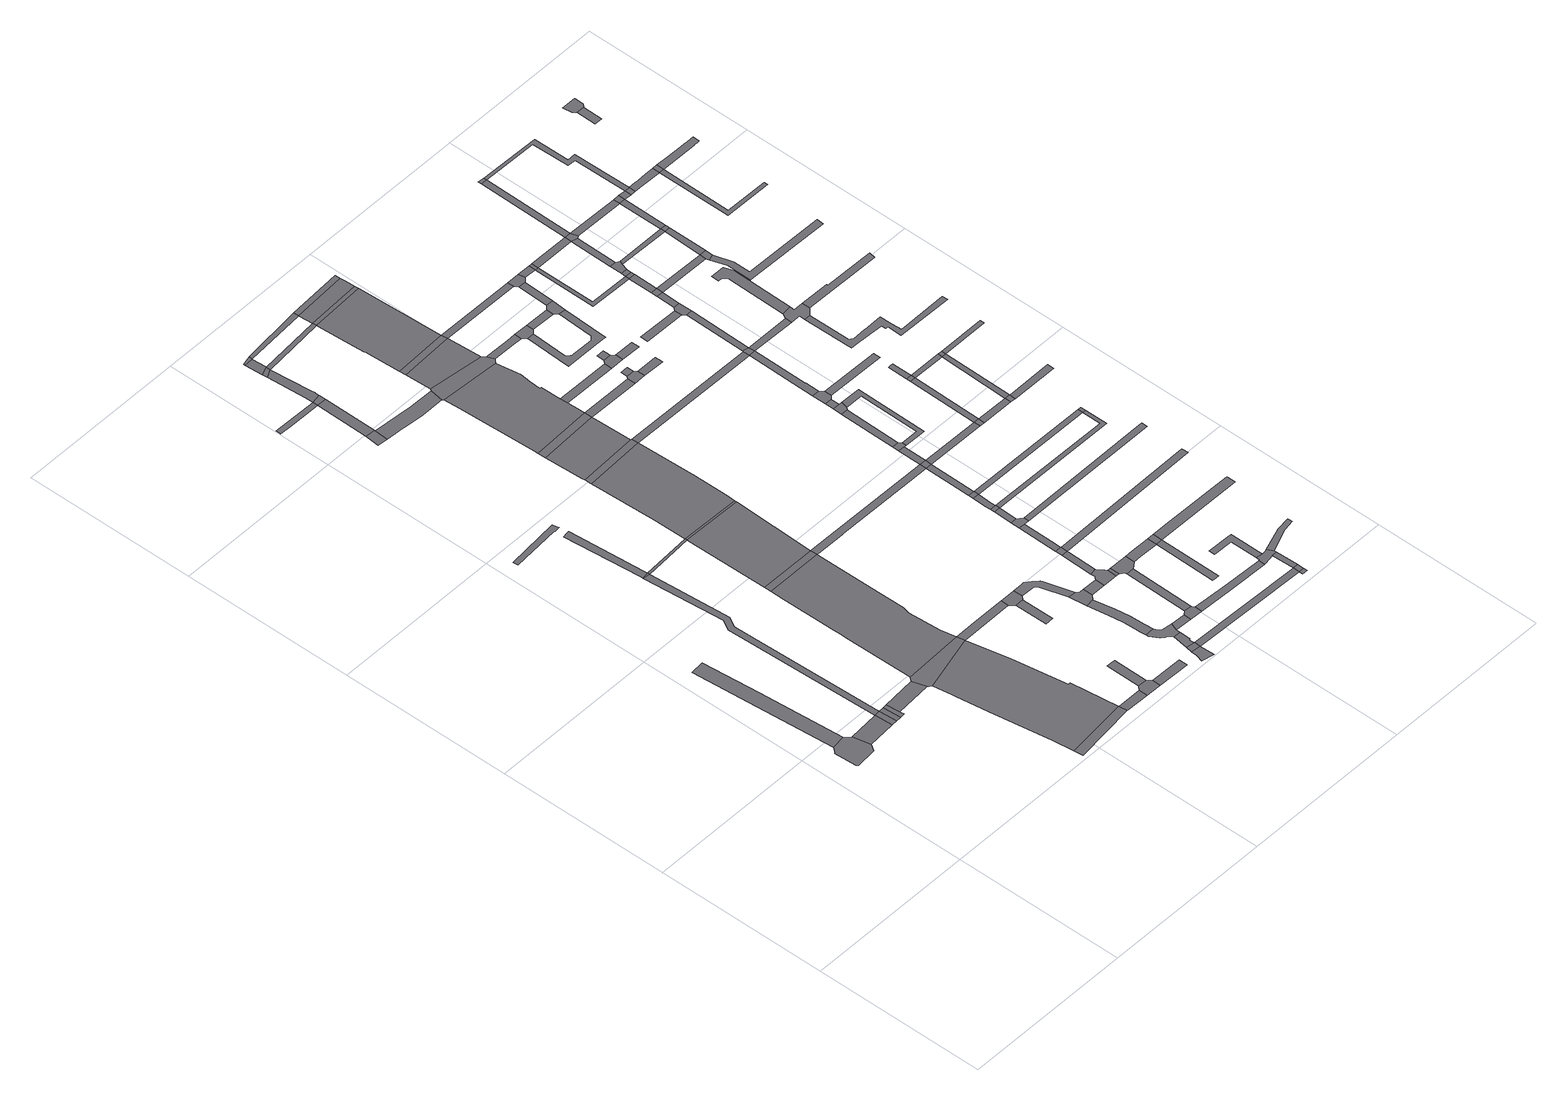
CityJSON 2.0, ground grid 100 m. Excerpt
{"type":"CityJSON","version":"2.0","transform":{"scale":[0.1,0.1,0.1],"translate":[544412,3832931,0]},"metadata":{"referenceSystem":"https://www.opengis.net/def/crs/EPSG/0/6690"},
"CityObjects":{
"road1":{"type":"Road","geometry":[{"type":"MultiSurface","lod":"1","boundaries":[[[0,1,2,3,4,5,6,7,8,9,10]]]}]},
"road2":{"type":"Road","attributes":{"RoadStructureAttribute.sectionType":"1"},"geometry":[{"type":"MultiSurface","lod":"1","boundaries":[[[11,12,13,14,2,1]]]}]},
"road3":{"type":"Road","attributes":{"RoadStructureAttribute.sectionType":"1"},"geometry":[{"type":"MultiSurface","lod":"1","boundaries":[[[15,10,9,16]]]}]},
"road4":{"type":"Road","geometry":[{"type":"MultiSurface","lod":"1","boundaries":[[[17,15,16,18]]]}]},
"road5":{"type":"Road","attributes":{"RoadStructureAttribute.sectionType":"1"},"geometry":[{"type":"MultiSurface","lod":"1","boundaries":[[[19,17,18,20]]]}]},
"road6":{"type":"Road","geometry":[{"type":"MultiSurface","lod":"1","boundaries":[[[21,19,20,22,23]]]}]},
"road7":{"type":"Road","attributes":{"RoadStructureAttribute.sectionType":"1"},"geometry":[{"type":"MultiSurface","lod":"1","boundaries":[[[24,21,23,25]]]}]},
"road8":{"type":"Road","attributes":{"RoadStructureAttribute.sectionType":"1"},"geometry":[{"type":"MultiSurface","lod":"1","boundaries":[[[26,27,28,15,17,29,30,31,32,33]]]}]},
"road9":{"type":"Road","geometry":[{"type":"MultiSurface","lod":"1","boundaries":[[[34,35,36,37]]]}]},
"road10":{"type":"Road","attributes":{"RoadStructureAttribute.sectionType":"1"},"geometry":[{"type":"MultiSurface","lod":"1","boundaries":[[[38,39,40,41,42,43,44,45]]]}]},
"road11":{"type":"Road","geometry":[{"type":"MultiSurface","lod":"1","boundaries":[[[46,26,33]]]}]},
"road12":{"type":"Road","geometry":[{"type":"MultiSurface","lod":"1","boundaries":[[[47,48,49,50,51,52,53,54,55,56,35,34]]]}]},
"road13":{"type":"Road","attributes":{"RoadStructureAttribute.sectionType":"1"},"geometry":[{"type":"MultiSurface","lod":"1","boundaries":[[[57,58,59,60,61,62,26,46]]]}]},
"road14":{"type":"Road","geometry":[{"type":"MultiSurface","lod":"1","boundaries":[[[63,64,65,24,25,66,67,51,50]]]}]},
"road15":{"type":"Road","attributes":{"RoadStructureAttribute.sectionType":"1"},"geometry":[{"type":"MultiSurface","lod":"1","boundaries":[[[68,46,33,69]]]}]},
"road16":{"type":"Road","geometry":[{"type":"MultiSurface","lod":"1","boundaries":[[[70,71,72,73,74,75,64,63,76,77,78,79,80,81]]]}]},
"road17":{"type":"Road","attributes":{"RoadStructureAttribute.sectionType":"1"},"geometry":[{"type":"MultiSurface","lod":"1","boundaries":[[[82,34,37,83,84,85]]]}]},
"road18":{"type":"Road","attributes":{"RoadStructureAttribute.sectionType":"1"},"geometry":[{"type":"MultiSurface","lod":"1","boundaries":[[[86,87,88,89,90,91]]]}]},
"road19":{"type":"Road","geometry":[{"type":"MultiSurface","lod":"1","boundaries":[[[92,93,94,95,96]]]}]},
"road20":{"type":"Road","geometry":[{"type":"MultiSurface","lod":"1","boundaries":[[[97,70,81,98]]]}]},
"road21":{"type":"Road","geometry":[{"type":"MultiSurface","lod":"1","boundaries":[[[99,85,84,100,101,102]]]}]},
"road22":{"type":"Road","attributes":{"RoadStructureAttribute.sectionType":"1"},"geometry":[{"type":"MultiSurface","lod":"1","boundaries":[[[103,104,105,99,102]]]}]},
"road23":{"type":"Road","attributes":{"RoadStructureAttribute.sectionType":"1"},"geometry":[{"type":"MultiSurface","lod":"1","boundaries":[[[90,106,92,96,107]]]}]},
"road24":{"type":"Road","attributes":{"RoadStructureAttribute.sectionType":"1"},"geometry":[{"type":"MultiSurface","lod":"1","boundaries":[[[108,63,50,109,110]]]}]},
"road25":{"type":"Road","geometry":[{"type":"MultiSurface","lod":"1","boundaries":[[[69,111,97,98,112]]]}]},
"road26":{"type":"Road","geometry":[{"type":"MultiSurface","lod":"1","boundaries":[[[113,91,90,107]]]}]},
"road27":{"type":"Road","geometry":[{"type":"MultiSurface","lod":"1","boundaries":[[[114,115,101,100]]]}]},
"road28":{"type":"Road","attributes":{"RoadStructureAttribute.sectionType":"1"},"geometry":[{"type":"MultiSurface","lod":"1","boundaries":[[[116,117,118,119,120,121,91,113]]]}]},
"road29":{"type":"Road","geometry":[{"type":"MultiSurface","lod":"1","boundaries":[[[68,69,112,122]]]}]},
"road30":{"type":"Road","geometry":[{"type":"MultiSurface","lod":"1","boundaries":[[[123,124,120,119]]]}]},
"road31":{"type":"Road","attributes":{"RoadStructureAttribute.sectionType":"1"},"geometry":[{"type":"MultiSurface","lod":"1","boundaries":[[[125,126,127,128,124,123]]]}]},
"road32":{"type":"Road","attributes":{"RoadStructureAttribute.sectionType":"1"},"geometry":[{"type":"MultiSurface","lod":"1","boundaries":[[[129,95,94,130,131,132,133,134,135]]]}]},
"road33":{"type":"Road","geometry":[{"type":"MultiSurface","lod":"1","boundaries":[[[136,137,127,126,138]]]}]},
"road34":{"type":"Road","geometry":[{"type":"MultiSurface","lod":"1","boundaries":[[[139,140,141,142,143,144,68,122]]]}]},
"road35":{"type":"Road","geometry":[{"type":"MultiSurface","lod":"1","boundaries":[[[145,146,147,148,149]]]}]},
"road36":{"type":"Road","geometry":[{"type":"MultiSurface","lod":"1","boundaries":[[[110,109,145,149,150,151]]]}]},
"road37":{"type":"Road","geometry":[{"type":"MultiSurface","lod":"1","boundaries":[[[152,153,154,155,143,142,156]]]}]},
"road38":{"type":"Road","attributes":{"RoadStructureAttribute.sectionType":"1"},"geometry":[{"type":"MultiSurface","lod":"1","boundaries":[[[157,158,159,160,161,162,163]]]}]},
"road39":{"type":"Road","geometry":[{"type":"MultiSurface","lod":"1","boundaries":[[[164,157,163,165,166]]]}]},
"road40":{"type":"Road","attributes":{"RoadStructureAttribute.sectionType":"1"},"geometry":[{"type":"MultiSurface","lod":"1","boundaries":[[[167,168,169,170,154,153]]]}]},
"road41":{"type":"Road","attributes":{"RoadStructureAttribute.sectionType":"1"},"geometry":[{"type":"MultiSurface","lod":"1","boundaries":[[[171,164,166,172,173,174]]]}]},
"road42":{"type":"Road","geometry":[{"type":"MultiSurface","lod":"1","boundaries":[[[175,176,177,178,179,180,181,182,171,174,183,184]]]}]},
"road43":{"type":"Road","attributes":{"RoadStructureAttribute.sectionType":"1"},"geometry":[{"type":"MultiSurface","lod":"1","boundaries":[[[185,186,187,188,189,190,191,192,193,178,177]]]}]},
"road44":{"type":"Road","attributes":{"RoadStructureAttribute.sectionType":"1"},"geometry":[{"type":"MultiSurface","lod":"1","boundaries":[[[194,123,119,195]]]}]},
"road45":{"type":"Road","geometry":[{"type":"MultiSurface","lod":"1","boundaries":[[[196,197,198,169,168]]]}]},
"road46":{"type":"Road","attributes":{"RoadStructureAttribute.sectionType":"1"},"geometry":[{"type":"MultiSurface","lod":"1","boundaries":[[[199,200,201,202,203,204,151,150,205,206,207,208,209,210,211,212]]]}]},
"road47":{"type":"Road","attributes":{"RoadStructureAttribute.sectionType":"1"},"geometry":[{"type":"MultiSurface","lod":"1","boundaries":[[[213,136,138,214]]]}]},
"road48":{"type":"Road","geometry":[{"type":"MultiSurface","lod":"1","boundaries":[[[211,189,188,215,216,217,212]]]}]},
"road49":{"type":"Road","geometry":[{"type":"MultiSurface","lod":"1","boundaries":[[[218,219,220,198,197,221,222,223,224,225,226,227,228,229,230,231]]]}]},
"road50":{"type":"Road","attributes":{"RoadStructureAttribute.sectionType":"1"},"geometry":[{"type":"MultiSurface","lod":"1","boundaries":[[[184,183,232,233]]]}]},
"road51":{"type":"Road","attributes":{"RoadStructureAttribute.sectionType":"1"},"geometry":[{"type":"MultiSurface","lod":"1","boundaries":[[[216,215,234,235]]]}]},
"road52":{"type":"Road","attributes":{"RoadStructureAttribute.sectionType":"1"},"geometry":[{"type":"MultiSurface","lod":"1","boundaries":[[[236,237,98,81,238,239,240,241,242,243]]]}]},
"road53":{"type":"Road","geometry":[{"type":"MultiSurface","lod":"1","boundaries":[[[244,135,134,218,231,245,246,247,248]]]}]},
"road54":{"type":"Road","geometry":[{"type":"MultiSurface","lod":"1","boundaries":[[[249,233,232,250,251,252]]]}]},
"road55":{"type":"Road","attributes":{"RoadStructureAttribute.sectionType":"1"},"geometry":[{"type":"MultiSurface","lod":"1","boundaries":[[[253,254,255,256,244,248]]]}]},
"road56":{"type":"Road","geometry":[{"type":"MultiSurface","lod":"1","boundaries":[[[257,258,255,254]]]}]},
"road57":{"type":"Road","geometry":[{"type":"MultiSurface","lod":"1","boundaries":[[[259,260,261,262,263,235,234,264,265]]]}]},
"road58":{"type":"Road","attributes":{"RoadStructureAttribute.sectionType":"1"},"geometry":[{"type":"MultiSurface","lod":"1","boundaries":[[[266,249,252,267]]]}]},
"road59":{"type":"Road","attributes":{"RoadStructureAttribute.sectionType":"1"},"geometry":[{"type":"MultiSurface","lod":"1","boundaries":[[[268,261,260,269,270]]]}]},
"road60":{"type":"Road","attributes":{"RoadStructureAttribute.sectionType":"1"},"geometry":[{"type":"MultiSurface","lod":"1","boundaries":[[[265,264,271,272]]]}]},
"road61":{"type":"Road","geometry":[{"type":"MultiSurface","lod":"1","boundaries":[[[273,195,274,275,276,277,278,279,280,281,258,257]]]}]},
"road62":{"type":"Road","geometry":[{"type":"MultiSurface","lod":"1","boundaries":[[[282,283,268,270,284,285]]]}]},
"road63":{"type":"Road","attributes":{"RoadStructureAttribute.sectionType":"1"},"geometry":[{"type":"MultiSurface","lod":"1","boundaries":[[[165,163,286,287,288]]]}]},
"road64":{"type":"Road","geometry":[{"type":"MultiSurface","lod":"1","boundaries":[[[289,290,272,271,291,266,267,292,293]]]}]},
"road65":{"type":"Road","attributes":{"RoadStructureAttribute.sectionType":"1"},"geometry":[{"type":"MultiSurface","lod":"1","boundaries":[[[197,196,168,294,295]]]}]},
"road66":{"type":"Road","attributes":{"RoadStructureAttribute.sectionType":"1"},"geometry":[{"type":"MultiSurface","lod":"1","boundaries":[[[296,282,285,297,298]]]}]},
"road67":{"type":"Road","geometry":[{"type":"MultiSurface","lod":"1","boundaries":[[[299,194,195,273]]]}]},
"road68":{"type":"Road","attributes":{"RoadStructureAttribute.sectionType":"1"},"geometry":[{"type":"MultiSurface","lod":"1","boundaries":[[[300,301,214,302,303,194,299]]]}]},
"road69":{"type":"Road","attributes":{"RoadStructureAttribute.sectionType":"1"},"geometry":[{"type":"MultiSurface","lod":"1","boundaries":[[[224,223,304,305]]]}]},
"road70":{"type":"Road","geometry":[{"type":"MultiSurface","lod":"1","boundaries":[[[306,213,214,301]]]}]},
"road71":{"type":"Road","geometry":[{"type":"MultiSurface","lod":"1","boundaries":[[[307,296,298,308,309,310,311,312]]]}]},
"road72":{"type":"Road","attributes":{"RoadStructureAttribute.sectionType":"1"},"geometry":[{"type":"MultiSurface","lod":"1","boundaries":[[[313,307,312,314]]]}]},
"road73":{"type":"Road","attributes":{"RoadStructureAttribute.sectionType":"1"},"geometry":[{"type":"MultiSurface","lod":"1","boundaries":[[[315,316,251,250,317,318,319]]]}]},
"road74":{"type":"Road","geometry":[{"type":"MultiSurface","lod":"1","boundaries":[[[320,313,314,321]]]}]},
"road75":{"type":"Road","attributes":{"RoadStructureAttribute.sectionType":"1"},"geometry":[{"type":"MultiSurface","lod":"1","boundaries":[[[322,323,324,247,246,325,326,327,328]]]}]},
"road76":{"type":"Road","attributes":{"RoadStructureAttribute.sectionType":"1"},"geometry":[{"type":"MultiSurface","lod":"1","boundaries":[[[329,330,320,321,331,332,333]]]}]},
"road77":{"type":"Road","attributes":{"RoadStructureAttribute.sectionType":"1"},"geometry":[{"type":"MultiSurface","lod":"1","boundaries":[[[334,293,292,335,336,337]]]}]},
"road78":{"type":"Road","geometry":[{"type":"MultiSurface","lod":"1","boundaries":[[[338,329,333,339]]]}]},
"road79":{"type":"Road","attributes":{"RoadStructureAttribute.sectionType":"1"},"geometry":[{"type":"MultiSurface","lod":"1","boundaries":[[[336,340,341,342,343]]]}]},
"road80":{"type":"Road","attributes":{"RoadStructureAttribute.sectionType":"1"},"geometry":[{"type":"MultiSurface","lod":"1","boundaries":[[[156,142,344,345,346]]]}]},
"road81":{"type":"Road","attributes":{"RoadStructureAttribute.sectionType":"1"},"geometry":[{"type":"MultiSurface","lod":"1","boundaries":[[[242,338,339,347,348]]]}]},
"road82":{"type":"Road","geometry":[{"type":"MultiSurface","lod":"1","boundaries":[[[349,295,294,350,351,352]]]}]},
"road83":{"type":"Road","geometry":[{"type":"MultiSurface","lod":"1","boundaries":[[[353,354,349,352]]]}]},
"road84":{"type":"Road","geometry":[{"type":"MultiSurface","lod":"1","boundaries":[[[337,336,343,355]]]}]},
"road85":{"type":"Road","geometry":[{"type":"MultiSurface","lod":"1","boundaries":[[[243,242,348,356]]]}]},
"road86":{"type":"Road","geometry":[{"type":"MultiSurface","lod":"1","boundaries":[[[328,327,357,358,359,360]]]}]},
"road87":{"type":"Road","geometry":[{"type":"MultiSurface","lod":"1","boundaries":[[[361,362,305,304,363,364]]]}]},
"road88":{"type":"Road","geometry":[{"type":"MultiSurface","lod":"1","boundaries":[[[365,366,367,368,362,361]]]}]},
"road89":{"type":"Road","attributes":{"RoadStructureAttribute.sectionType":"1"},"geometry":[{"type":"MultiSurface","lod":"1","boundaries":[[[369,243,356,370]]]}]},
"road90":{"type":"Road","attributes":{"RoadStructureAttribute.sectionType":"1"},"geometry":[{"type":"MultiSurface","lod":"1","boundaries":[[[257,254,371,372]]]}]},
"road91":{"type":"Road","attributes":{"RoadStructureAttribute.sectionType":"1"},"geometry":[{"type":"MultiSurface","lod":"1","boundaries":[[[373,374,375,351,350]]]}]},
"road92":{"type":"Road","attributes":{"RoadStructureAttribute.sectionType":"1"},"geometry":[{"type":"MultiSurface","lod":"1","boundaries":[[[357,376,377,378,379,380,381,382,383,384,385,386,387,388,358]]]}]},
"road93":{"type":"Road","geometry":[{"type":"MultiSurface","lod":"1","boundaries":[[[389,369,370,390,391,392,393,394]]]}]},
"road94":{"type":"Road","attributes":{"RoadStructureAttribute.sectionType":"1"},"geometry":[{"type":"MultiSurface","lod":"1","boundaries":[[[395,396,397,398,399,400,401,402,403]]]}]},
"road95":{"type":"Road","attributes":{"RoadStructureAttribute.sectionType":"1"},"geometry":[{"type":"MultiSurface","lod":"1","boundaries":[[[404,405,406,364,363]]]}]},
"road96":{"type":"Road","attributes":{"RoadStructureAttribute.sectionType":"1"},"geometry":[{"type":"MultiSurface","lod":"1","boundaries":[[[407,287,408,409]]]}]},
"road97":{"type":"Road","attributes":{"RoadStructureAttribute.sectionType":"1"},"geometry":[{"type":"MultiSurface","lod":"1","boundaries":[[[410,389,394,411]]]}]},
"road98":{"type":"Road","geometry":[{"type":"MultiSurface","lod":"1","boundaries":[[[412,288,287,407]]]}]},
"road99":{"type":"Road","attributes":{"RoadStructureAttribute.sectionType":"1"},"geometry":[{"type":"MultiSurface","lod":"1","boundaries":[[[360,359,413,414]]]}]},
"road100":{"type":"Road","geometry":[{"type":"MultiSurface","lod":"1","boundaries":[[[402,415,319,318,416,417,418,419,420,421,422,403]]]}]},
"road101":{"type":"Road","attributes":{"RoadStructureAttribute.sectionType":"1"},"geometry":[{"type":"MultiSurface","lod":"1","boundaries":[[[418,417,288,412]]]}]},
"road102":{"type":"Road","geometry":[{"type":"MultiSurface","lod":"1","boundaries":[[[423,410,411,424,425,426]]]}]},
"road103":{"type":"Road","attributes":{"RoadStructureAttribute.sectionType":"1"},"geometry":[{"type":"MultiSurface","lod":"1","boundaries":[[[284,270,427,428]]]}]},
"road104":{"type":"Road","attributes":{"RoadStructureAttribute.sectionType":"1"},"geometry":[{"type":"MultiSurface","lod":"1","boundaries":[[[429,423,426,430,431,432]]]}]},
"road105":{"type":"Road","attributes":{"RoadStructureAttribute.sectionType":"1"},"geometry":[{"type":"MultiSurface","lod":"1","boundaries":[[[356,348,433,434,435]]]}]},
"road106":{"type":"Road","attributes":{"RoadStructureAttribute.sectionType":"1"},"geometry":[{"type":"MultiSurface","lod":"1","boundaries":[[[436,437,438,439,425,424,440,441,442,443,444,391,390]]]}]},
"road107":{"type":"Road","geometry":[{"type":"MultiSurface","lod":"1","boundaries":[[[445,429,432,446,447,448]]]}]},
"road108":{"type":"Road","geometry":[{"type":"MultiSurface","lod":"1","boundaries":[[[449,414,413,383,382,450]]]}]},
"road109":{"type":"Road","attributes":{"RoadStructureAttribute.sectionType":"1"},"geometry":[{"type":"MultiSurface","lod":"1","boundaries":[[[451,449,450,452]]]}]},
"road110":{"type":"Road","attributes":{"RoadStructureAttribute.sectionType":"1"},"geometry":[{"type":"MultiSurface","lod":"1","boundaries":[[[453,454,321,314,455,456]]]}]},
"road111":{"type":"Road","attributes":{"RoadStructureAttribute.sectionType":"1"},"geometry":[{"type":"MultiSurface","lod":"1","boundaries":[[[457,355,343,458,459,460]]]}]},
"road112":{"type":"Road","attributes":{"RoadStructureAttribute.sectionType":"1"},"geometry":[{"type":"MultiSurface","lod":"1","boundaries":[[[461,462,463,420,419,464,465]]]}]},
"road113":{"type":"Road","attributes":{"RoadStructureAttribute.sectionType":"1"},"geometry":[{"type":"MultiSurface","lod":"1","boundaries":[[[311,310,466,467]]]}]},
"road114":{"type":"Road","attributes":{"RoadStructureAttribute.sectionType":"1"},"geometry":[{"type":"MultiSurface","lod":"1","boundaries":[[[345,468,445,448,469,470,471,472]]]}]},
"road115":{"type":"Road","attributes":{"RoadStructureAttribute.sectionType":"1"},"geometry":[{"type":"MultiSurface","lod":"1","boundaries":[[[339,333,453,473]]]}]},
"road116":{"type":"Road","geometry":[{"type":"MultiSurface","lod":"1","boundaries":[[[474,372,371,451,452,475,476,477]]]}]},
"road117":{"type":"Road","attributes":{"RoadStructureAttribute.sectionType":"1"},"geometry":[{"type":"MultiSurface","lod":"1","boundaries":[[[478,479,480,481]]]}]},
"road118":{"type":"Road","geometry":[{"type":"MultiSurface","lod":"1","boundaries":[[[482,483,484,346,345,472,485]]]}]},
"road119":{"type":"Road","geometry":[{"type":"MultiSurface","lod":"1","boundaries":[[[435,434,486,487]]]}]},
"road120":{"type":"Road","attributes":{"RoadStructureAttribute.sectionType":"1"},"geometry":[{"type":"MultiSurface","lod":"1","boundaries":[[[477,476,488,489,490]]]}]},
"road121":{"type":"Road","attributes":{"RoadStructureAttribute.sectionType":"1"},"geometry":[{"type":"MultiSurface","lod":"1","boundaries":[[[491,482,485,492]]]}]},
"road122":{"type":"Road","attributes":{"RoadStructureAttribute.sectionType":"1"},"geometry":[{"type":"MultiSurface","lod":"1","boundaries":[[[493,494,495,447,446]]]}]},
"road123":{"type":"Road","geometry":[{"type":"MultiSurface","lod":"1","boundaries":[[[490,489,496,497]]]}]},
"road124":{"type":"Road","attributes":{"RoadStructureAttribute.sectionType":"1"},"geometry":[{"type":"MultiSurface","lod":"1","boundaries":[[[498,435,487,499]]]}]},
"road125":{"type":"Road","geometry":[{"type":"MultiSurface","lod":"1","boundaries":[[[500,481,480,491,492,501]]]}]},
"road126":{"type":"Road","attributes":{"RoadStructureAttribute.sectionType":"1"},"geometry":[{"type":"MultiSurface","lod":"1","boundaries":[[[487,486,502,503]]]}]},
"road127":{"type":"Road","attributes":{"RoadStructureAttribute.sectionType":"1"},"geometry":[{"type":"MultiSurface","lod":"1","boundaries":[[[489,504,505,506,507,496]]]}]},
"road128":{"type":"Road","attributes":{"RoadStructureAttribute.sectionType":"1"},"geometry":[{"type":"MultiSurface","lod":"1","boundaries":[[[485,472,508,509]]]}]},
"road129":{"type":"Road","attributes":{"RoadStructureAttribute.sectionType":"1"},"geometry":[{"type":"MultiSurface","lod":"1","boundaries":[[[510,500,501,511,512]]]}]},
"road130":{"type":"Road","geometry":[{"type":"MultiSurface","lod":"1","boundaries":[[[513,498,499,514]]]}]},
"road131":{"type":"Road","geometry":[{"type":"MultiSurface","lod":"1","boundaries":[[[515,510,512,516]]]}]},
"road132":{"type":"Road","geometry":[{"type":"MultiSurface","lod":"1","boundaries":[[[517,518,519,513,514]]]}]},
"road133":{"type":"Road","attributes":{"RoadStructureAttribute.sectionType":"1"},"geometry":[{"type":"MultiSurface","lod":"1","boundaries":[[[505,515,516,520,521]]]}]},
"road134":{"type":"Road","attributes":{"RoadStructureAttribute.sectionType":"1"},"geometry":[{"type":"MultiSurface","lod":"1","boundaries":[[[522,497,496,523,524]]]}]},
"road135":{"type":"Road","geometry":[{"type":"MultiSurface","lod":"1","boundaries":[[[506,505,521,525]]]}]},
"road136":{"type":"Road","geometry":[{"type":"MultiSurface","lod":"1","boundaries":[[[503,502,526,527]]]}]},
"road137":{"type":"Road","attributes":{"RoadStructureAttribute.sectionType":"1"},"geometry":[{"type":"MultiSurface","lod":"1","boundaries":[[[528,529,506,525,530]]]}]},
"road138":{"type":"Road","geometry":[{"type":"MultiSurface","lod":"1","boundaries":[[[531,528,530,532,533,534]]]}]},
"road139":{"type":"Road","attributes":{"RoadStructureAttribute.sectionType":"1"},"geometry":[{"type":"MultiSurface","lod":"1","boundaries":[[[514,499,535,536]]]}]},
"road140":{"type":"Road","attributes":{"RoadStructureAttribute.sectionType":"1"},"geometry":[{"type":"MultiSurface","lod":"1","boundaries":[[[523,531,534,537,538]]]}]},
"road141":{"type":"Road","attributes":{"RoadStructureAttribute.sectionType":"1"},"geometry":[{"type":"MultiSurface","lod":"1","boundaries":[[[535,503,527,539]]]}]},
"road142":{"type":"Road","geometry":[{"type":"MultiSurface","lod":"1","boundaries":[[[473,453,456,540]]]}]},
"road143":{"type":"Road","geometry":[{"type":"MultiSurface","lod":"1","boundaries":[[[541,542,543,509,508,544,545,546,547,548,549,550]]]}]},
"road144":{"type":"Road","attributes":{"RoadStructureAttribute.sectionType":"1"},"geometry":[{"type":"MultiSurface","lod":"1","boundaries":[[[516,512,551,552]]]}]},
"road145":{"type":"Road","geometry":[{"type":"MultiSurface","lod":"1","boundaries":[[[524,523,538,553,554]]]}]},
"road146":{"type":"Road","geometry":[{"type":"MultiSurface","lod":"1","boundaries":[[[536,535,539,555]]]}]},
"road147":{"type":"Road","attributes":{"RoadStructureAttribute.sectionType":"1"},"geometry":[{"type":"MultiSurface","lod":"1","boundaries":[[[556,557,558,559,560,561,543,542]]]}]},
"road148":{"type":"Road","attributes":{"RoadStructureAttribute.sectionType":"1"},"geometry":[{"type":"MultiSurface","lod":"1","boundaries":[[[562,527,526,563,564]]]}]},
"road149":{"type":"Road","attributes":{"RoadStructureAttribute.sectionType":"1"},"geometry":[{"type":"MultiSurface","lod":"1","boundaries":[[[533,532,565,566]]]}]},
"road150":{"type":"Road","attributes":{"RoadStructureAttribute.sectionType":"1"},"geometry":[{"type":"MultiSurface","lod":"1","boundaries":[[[567,524,554,568]]]}]},
"road151":{"type":"Road","geometry":[{"type":"MultiSurface","lod":"1","boundaries":[[[552,551,569,570,571]]]}]},
"road152":{"type":"Road","attributes":{"RoadStructureAttribute.sectionType":"1"},"geometry":[{"type":"MultiSurface","lod":"1","boundaries":[[[554,553,572,573,574]]]}]},
"road153":{"type":"Road","geometry":[{"type":"MultiSurface","lod":"1","boundaries":[[[575,567,568,576]]]}]},
"road154":{"type":"Road","attributes":{"RoadStructureAttribute.sectionType":"1"},"geometry":[{"type":"MultiSurface","lod":"1","boundaries":[[[547,577,578,579,580,581,582,583,584,585,586,587,588,589,590,591,592,593,594,595,596,548]]]}]},
"road155":{"type":"Road","attributes":{"RoadStructureAttribute.sectionType":"1"},"geometry":[{"type":"MultiSurface","lod":"1","boundaries":[[[555,539,597,598]]]}]},
"road156":{"type":"Road","attributes":{"RoadStructureAttribute.sectionType":"1"},"geometry":[{"type":"MultiSurface","lod":"1","boundaries":[[[565,552,571,599]]]}]},
"road157":{"type":"Road","geometry":[{"type":"MultiSurface","lod":"1","boundaries":[[[566,565,599,600]]]}]},
"road158":{"type":"Road","attributes":{"RoadStructureAttribute.sectionType":"1"},"geometry":[{"type":"MultiSurface","lod":"1","boundaries":[[[601,602,550,549,603,604]]]}]},
"road159":{"type":"Road","attributes":{"RoadStructureAttribute.sectionType":"1"},"geometry":[{"type":"MultiSurface","lod":"1","boundaries":[[[573,566,600,605]]]}]},
"road160":{"type":"Road","attributes":{"RoadStructureAttribute.sectionType":"1"},"geometry":[{"type":"MultiSurface","lod":"1","boundaries":[[[606,607,608,609,576,568,610,611,612,613,614]]]}]},
"road161":{"type":"Road","geometry":[{"type":"MultiSurface","lod":"1","boundaries":[[[574,573,605,615]]]}]},
"road162":{"type":"Road","attributes":{"RoadStructureAttribute.sectionType":"1"},"geometry":[{"type":"MultiSurface","lod":"1","boundaries":[[[615,605,616,617,613]]]}]},
"road163":{"type":"Road","attributes":{"RoadStructureAttribute.sectionType":"1"},"geometry":[{"type":"MultiSurface","lod":"1","boundaries":[[[618,619,620,570,569,621,622,623,624,625]]]}]},
"road164":{"type":"Road","geometry":[{"type":"MultiSurface","lod":"1","boundaries":[[[613,617,626,614]]]}]},
"road165":{"type":"Road","attributes":{"RoadStructureAttribute.sectionType":"1"},"geometry":[{"type":"MultiSurface","lod":"1","boundaries":[[[627,628,629,614,626,630,631,632,633]]]}]},
"road166":{"type":"Road","geometry":[{"type":"MultiSurface","lod":"1","boundaries":[[[633,632,634,635]]]}]},
"road167":{"type":"Road","attributes":{"RoadStructureAttribute.sectionType":"1"},"geometry":[{"type":"MultiSurface","lod":"1","boundaries":[[[632,636,637,638,639,634]]]}]},
"road168":{"type":"Road","attributes":{"RoadStructureAttribute.sectionType":"1"},"geometry":[{"type":"MultiSurface","lod":"1","boundaries":[[[640,641,642,643,644,635,634,645,646,647,648,649,650]]]}]},
"road169":{"type":"Road","geometry":[{"type":"MultiSurface","lod":"1","boundaries":[[[651,652,653,654]]]}]},
"road170":{"type":"Road","geometry":[{"type":"MultiSurface","lod":"1","boundaries":[[[655,656,651,654,657,658]]]}]}
},
"vertices":[
[271,935,0],[248,957,0],[168,946,0],[144,916,0],[141,916,0],[148,787,0],[151,784,0],[157,779,0],[276,789,0],[303,827,0],[279,928,0],
[208,1458,0],[181,1790,0],[102,1784,0],[128,1450,0],
[460,942,0],[467,839,0],
[492,944,0],[499,841,0],
[522,946,0],[530,843,0],
[549,949,0],[557,845,0],[555,869,0],
[745,964,0],[768,885,0],
[421,2376,0],[463,1903,0],[429,1845,0],[468,1678,0],[464,1818,0],[464,1838,0],[496,1896,0],[461,2371,0],
[1271,116,0],[906,75,0],[911,24,0],[1277,66,0],
[376,2902,0],[378,2897,0],[408,2900,0],[411,2900,0],[407,2919,0],[403,2937,0],[92,2908,0],[94,2879,0],
[461,2383,0],
[1237,392,0],[1224,391,0],[1172,709,0],[1120,956,0],[788,868,0],[793,836,0],[805,757,0],[808,740,0],[837,552,0],[891,199,0],
[459,2397,0],[458,2408,0],[421,2848,0],[400,2846,0],[379,2844,0],[419,2394,0],
[1110,1001,0],[762,986,0],[752,974,0],[775,879,0],[783,873,0],
[751,2403,0],[751,2390,0],
[756,1862,0],[757,1783,0],[759,1464,0],[759,1428,0],[760,1374,0],[763,987,0],[1092,1092,0],[1081,1278,0],[1091,1323,0],[1089,1467,0],[1086,1848,0],[1086,1863,0],
[1277,116,0],[1283,66,0],[1414,63,0],[1415,113,0],
[84,4334,0],[7,4336,0],[6,4305,0],[72,4304,0],[267,4301,0],[268,4331,0],
[262,3990,0],[256,3908,0],[313,3904,0],[319,3984,0],[319,3987,0],
[756,1903,0],[1085,1903,0],
[1437,136,0],[1508,61,0],[1509,111,0],[1487,133,0],
[1490,336,0],[1465,336,0],[1440,337,0],
[267,4296,0],[321,4300,0],
[1238,1002,0],[1432,958,0],[1431,1003,0],
[751,2377,0],[1097,2382,0],
[321,4341,0],
[1694,56,0],[1695,106,0],
[321,4362,0],[321,4369,0],[318,4396,0],[296,4628,0],[251,4605,0],[266,4378,0],
[1097,2394,0],
[296,4653,0],[246,4633,0],
[296,4661,0],[292,4741,0],[241,4738,0],[246,4639,0],
[555,3964,0],[427,3895,0],[430,3894,0],[551,3884,0],[666,3884,0],[683,3884,0],[696,3964,0],
[295,4761,0],[240,4748,0],[294,4741,0],
[1099,2442,0],[1098,2621,0],[1098,2645,0],[1086,2995,0],[732,2979,0],[749,2597,0],
[1458,929,0],[1458,741,0],[1481,741,0],[1504,741,0],[1504,929,0],
[1523,949,0],[1523,1003,0],
[1078,3034,0],[1076,3034,0],[731,3019,0],[732,2992,0],[1081,3034,0],
[1775,98,0],[1771,65,0],[1770,60,0],[1762,23,0],[1833,8,0],[1831,55,0],[1829,93,0],
[1781,137,0],[1831,130,0],[1827,130,0],
[1069,3257,0],[1068,3274,0],[720,3259,0],[730,3033,0],
[1793,227,0],[1827,160,0],[1834,160,0],[1836,225,0],
[1796,301,0],[1778,319,0],[1769,338,0],[1715,335,0],[1716,319,0],[1745,271,0],[1763,256,0],[1776,253,0],[1837,251,0],[1852,293,0],
[1765,387,0],[1760,477,0],[1747,563,0],[1725,682,0],[1676,673,0],[1698,555,0],[1710,472,0],[1713,379,0],[1713,376,0],
[664,4685,0],[665,4660,0],
[1068,3296,0],[1067,3319,0],[718,3304,0],
[1658,942,0],[1655,953,0],[1640,966,0],[1628,978,0],[1596,1004,0],[1580,1004,0],[1592,948,0],[1597,948,0],[1602,948,0],[1611,939,0],[1619,931,0],[1621,925,0],[1665,780,0],[1707,778,0],
[656,4797,0],[658,4767,0],
[1747,705,0],[1747,761,0],[1724,761,0],
[692,3876,0],[697,3782,0],[716,3345,0],[1066,3350,0],[1064,3407,0],[1064,3424,0],[1062,3469,0],[1059,3586,0],[1057,3586,0],[1049,3586,0],[1054,3656,0],[1059,3718,0],[1048,3785,0],[1036,3855,0],
[1935,247,0],[1937,289,0],
[1834,705,0],[1834,760,0],
[1263,1901,0],[1097,1903,0],[1097,1863,0],[1263,1861,0],[1263,1862,0],[1263,1864,0],[1863,1858,0],[1863,1896,0],
[704,3972,0],[1049,3869,0],[1058,3878,0],[1041,3917,0],[1024,3937,0],
[1958,306,0],[2010,244,0],[2011,285,0],[2001,301,0],
[1013,4137,0],[1013,4138,0],[697,4122,0],[704,3980,0],
[1006,4175,0],[695,4162,0],
[1911,772,0],[1886,808,0],[1849,800,0],[1849,777,0],[1844,772,0],[1919,704,0],[1919,759,0],
[1962,674,0],[2007,674,0],
[1852,988,0],[1889,983,0],[1889,987,0],
[1939,704,0],[1939,759,0],
[982,4675,0],[665,4654,0],[665,4652,0],[680,4407,0],[680,4400,0],[680,4399,0],[681,4387,0],[682,4375,0],[683,4370,0],
[1852,1027,0],[1852,1007,0],[1890,1028,0],[1889,1028,0],
[1830,93,0],[2516,72,0],[2516,109,0],
[2001,759,0],[1979,759,0],[1962,686,0],[2046,703,0],[2046,758,0],
[1375,3272,0],[1375,3317,0],
[1855,1261,0],[1889,1058,0],[1891,1260,0],
[981,4700,0],
[978,4757,0],[977,4787,0],[658,4766,0],[658,4762,0],
[1377,3422,0],[1377,3467,0],
[976,4818,0],
[1856,1313,0],[1893,1260,0],[1905,1260,0],[1921,1260,0],[1921,1290,0],[1892,1313,0],
[1858,1421,0],[1894,1420,0],
[2443,265,0],[2220,275,0],[2219,235,0],[2443,227,0],[2445,266,0],
[1858,1446,0],[1894,1445,0],
[1189,3915,0],[1054,3917,0],[1046,3917,0],[1062,3878,0],[1189,3875,0],[1242,3874,0],[1242,3915,0],
[1859,1556,0],[1858,1475,0],[1894,1449,0],[1893,1475,0],[1896,1555,0],
[2096,758,0],[2094,703,0],[2205,702,0],[2205,757,0],
[1860,1586,0],[1896,1585,0],
[2201,341,0],[2222,340,0],[2243,340,0],[2244,702,0],
[1086,2996,0],[1876,2989,0],[1873,3026,0],
[1896,1594,0],[1900,1858,0],
[1385,3330,0],[1444,3271,0],[1444,3316,0],[1430,3330,0],
[1430,3369,0],[1385,3369,0],
[2245,757,0],
[1899,1895,0],
[1262,3853,0],[1303,3853,0],[1326,3873,0],[1326,3914,0],
[1438,3484,0],[1393,3484,0],[1455,3421,0],[1456,3466,0],
[1438,3498,0],[1438,3528,0],[1393,3528,0],[1393,3498,0],
[1865,2033,0],[1901,2033,0],
[1480,4133,0],[1480,4171,0],
[1570,3270,0],[1570,3293,0],[1570,3315,0],
[1250,3583,0],[1270,3583,0],[1309,3583,0],[1461,3581,0],[1493,3581,0],[1513,3581,0],[1525,3847,0],[1485,3849,0],[1475,3638,0],[1454,3619,0],[1313,3621,0],[1312,3623,0],[1293,3642,0],
[1865,2071,0],[1915,2032,0],[1916,2057,0],[1908,2065,0],[1903,2069,0],[1902,2071,0],
[2489,471,0],[2489,481,0],[2479,481,0],[2337,485,0],[2337,467,0],[2337,450,0],[2452,446,0],[2451,288,0],[2489,284,0],
[1571,3420,0],[1571,3443,0],[1571,3465,0],
[2547,72,0],[2517,50,0],[2548,51,0],
[1869,2398,0],[1907,2398,0],
[2546,110,0],
[1465,3870,0],[1466,3912,0],
[2451,267,0],[2491,235,0],[2513,241,0],[2543,242,0],[2542,253,0],[2524,288,0],[2512,284,0],[2507,284,0],
[1870,2452,0],[1921,2412,0],[1930,2452,0],[1910,2452,0],
[2766,996,0],[2765,1036,0],
[1870,2502,0],[1910,2461,0],[1910,2493,0],[1910,2502,0],
[2232,1855,0],[2245,1855,0],[2245,1891,0],
[2042,2031,0],[2047,2410,0],[2048,2450,0],[1989,2451,0],[1929,2412,0],[1988,2411,0],[2015,2410,0],[2022,2410,0],[2017,2056,0],
[1871,2584,0],[1929,2520,0],[1930,2560,0],[1912,2584,0],
[1489,3932,0],[1529,3930,0],
[1497,4112,0],[1537,4112,0],
[2636,1550,0],[2635,1440,0],[2655,1415,0],[2656,1550,0],
[2364,756,0],[2766,699,0],[2766,751,0],[2764,752,0],
[2745,348,0],[2665,337,0],[2542,295,0],[2681,309,0],[2747,322,0],
[2768,1259,0],[2767,1294,0],
[1872,2665,0],[1912,2596,0],[1913,2665,0],[1910,2665,0],[1913,2989,0],
[2636,1580,0],
[1520,4171,0],[1558,4130,0],[1561,4132,0],[1555,4170,0],
[1626,3458,0],[1625,3413,0],[1864,3409,0],[1864,3454,0],
[1877,3033,0],[1875,3029,0],[1874,3028,0],[1912,3025,0],
[2275,1854,0],[2275,1891,0],
[1628,4131,0],[1631,4131,0],[1631,4170,0],
[1880,3392,0],[1916,3391,0],
[2276,2516,0],[2276,2536,0],[2276,2556,0],
[1651,4130,0],[1651,4169,0],
[2251,2299,0],[2281,2299,0],
[1881,3470,0],[1917,3470,0],
[2462,1852,0],[2463,1889,0],
[1629,3762,0],[1883,3757,0],[1883,3779,0],[1652,3785,0],
[2173,2986,0],[2174,3023,0],
[1882,3578,0],[1918,3556,0],[1919,3577,0],
[2251,2324,0],[2281,2324,0],
[1882,3615,0],[1919,3615,0],
[2283,2441,0],[2268,2441,0],[2253,2441,0],
[1919,3621,0],[1921,3757,0],
[1689,4169,0],[1888,4129,0],[1889,4167,0],
[1921,3779,0],
[2492,1852,0],[2493,1888,0],
[1884,3807,0],[1883,3781,0],[1921,3807,0],
[1885,3879,0],[1933,3845,0],[1941,3865,0],[1921,3878,0],
[2474,2298,0],[2474,2324,0],
[1921,3880,0],[1924,4119,0],
[2499,2298,0],
[2656,1580,0],
[2245,3031,0],[2245,3059,0],[2190,3052,0],[2218,2986,0],[2229,2986,0],[2229,2981,0],[2230,2953,0],[2265,2953,0],[2302,2985,0],[2302,3031,0],
[2223,3575,0],[2226,3610,0],
[1936,4128,0],[1924,4167,0],
[2499,2324,0],
[2252,3423,0],[2235,3473,0],[2155,3474,0],[2154,3429,0],[2175,3429,0],[2196,3406,0],
[2496,1887,0],[2765,1849,0],[2768,1888,0],
[2233,3840,0],[2231,3865,0],
[1894,4703,0],[1930,4702,0],
[2229,3557,0],[2264,3568,0],[2264,3610,0],
[2222,4125,0],[2231,4125,0],[2231,4163,0],
[1894,4723,0],[1930,4722,0],
[2232,2680,0],[2233,2658,0],[2279,2656,0],[2367,2653,0],[2368,2653,0],[2440,2650,0],[2440,2625,0],[2455,2623,0],[2454,2538,0],[2779,2531,0],[2779,2566,0],[2483,2563,0],[2482,2623,0],[2480,2696,0],[2369,2693,0],[2367,2693,0],[2290,2691,0],[2279,2700,0],[2270,2706,0],[2267,2708,0],
[2776,2299,0],[2776,2324,0],
[2266,3840,0],
[2266,3865,0],
[2472,3021,0],[2473,3029,0],[2760,2978,0],[2767,3017,0],
[2268,4125,0],
[2337,4503,0],[2336,4504,0],[2289,4503,0],[2285,4713,0],[2255,4698,0],[2262,4478,0],[2307,4476,0],[2310,4162,0],[2343,4163,0],
[2268,4163,0],
[2277,4125,0],[2310,4124,0],
[2297,3359,0],[2296,3359,0],[2295,3459,0],[2260,3466,0],[2258,3318,0],[2293,3319,0],[2768,3311,0],[2773,3353,0],
[2342,4124,0],
[2480,4165,0],[2388,4163,0],[2386,4163,0],[2388,4123,0],[2505,4122,0],[2510,4122,0],[2511,4164,0],
[2541,4122,0],[2541,4164,0],
[2512,3686,0],[2791,3683,0],[2791,3706,0],[2537,3708,0],
[2782,4160,0],[2758,4160,0],[2735,4161,0],[2730,4161,0],[2621,4162,0],[2640,4121,0],[2757,4120,0],[2758,4120,0],[2779,4120,0],[2796,4120,0],[2796,4160,0],
[2555,4681,0],[2555,4566,0],[2600,4566,0],[2600,4681,0],
[2532,4753,0],[2540,4698,0],[2618,4698,0],[2619,4752,0]
]}
